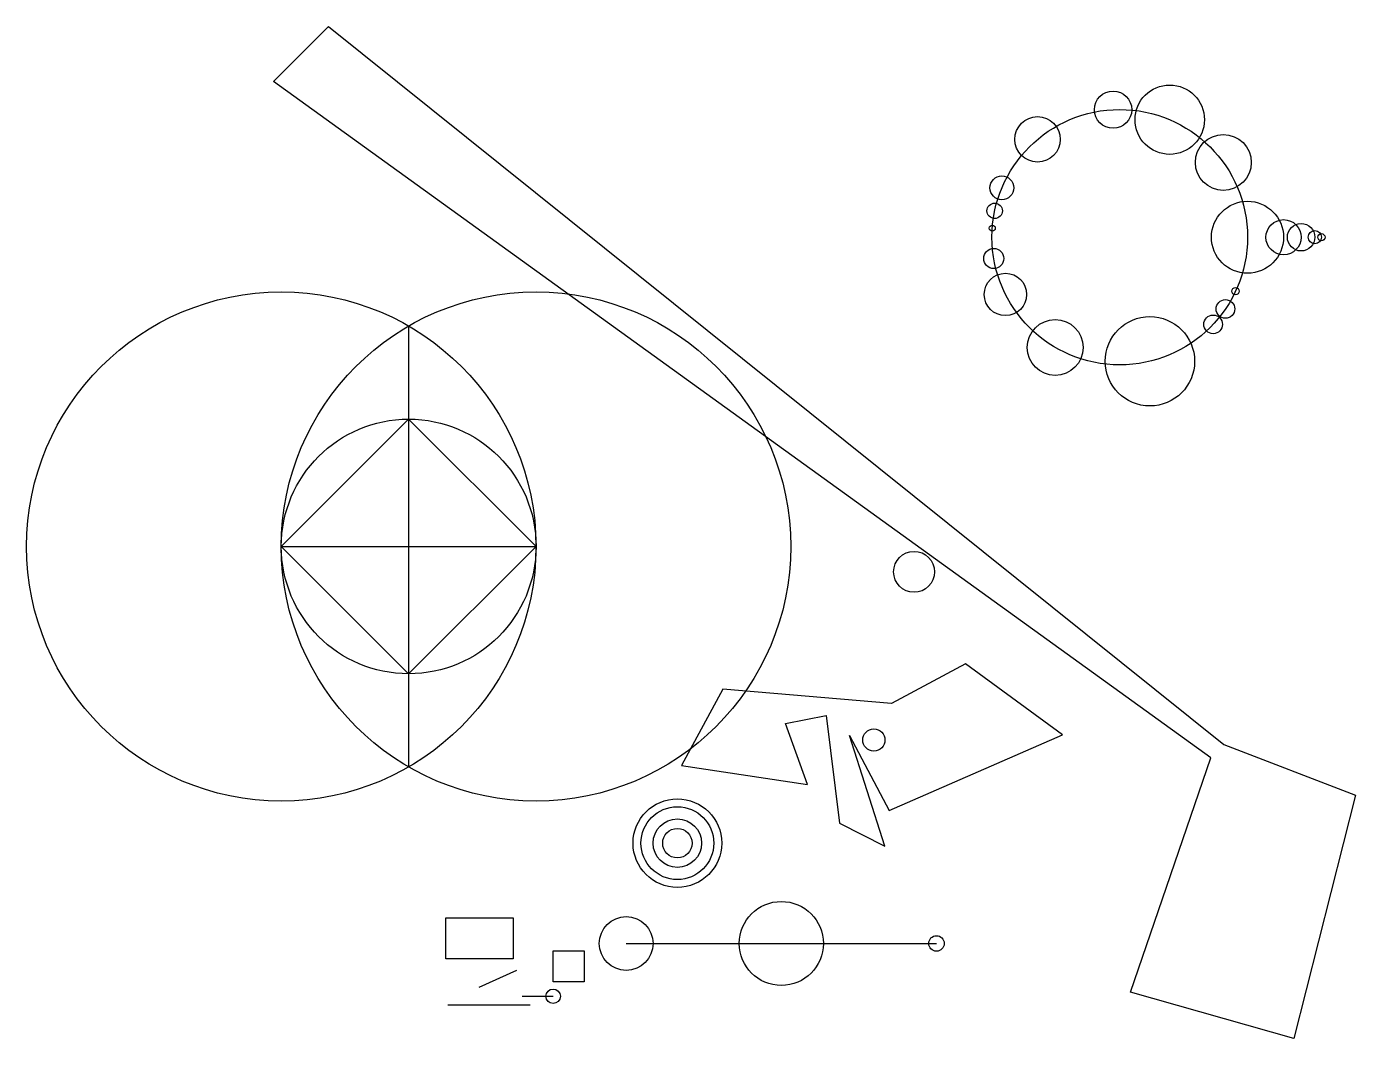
# Model space of a CAD drawing. Header units: millimetres. Extents: x -1156 to 3127, y -68 to 3195.
import ezdxf

# ---------------------------------------------------------------- set-up
doc = ezdxf.new("R2010")
doc.units = ezdxf.units.MM

msp = doc.modelspace()

# ---------------------------------------------------------------- linework, layer by layer
for p, q in [((75.6, 2229.4), (75.6, 807.5)), ((-334.9, 1518.5), (75.6, 1929)), ((75.6, 1929), (486.1, 1518.5)), ((-334.9, 1518.5), (486.1, 1518.5)), ((75.6, 1108), (-334.9, 1518.5)), ((486.1, 1518.5), (75.6, 1108)), ((776.8, 238.3), (1776.8, 238.3)), ((302.5, 97.2), (424.8, 152)), ((441.3, 68), (541.3, 68)), ((201.5, 40), (467.5, 40))]:
    msp.add_line(p, q)
for points in [[(2703.1, 880.1), (3127, 716.3), (2928.6, -67.9), (2402.5, 80.8), (2661, 836.5), (-360.2, 3018.1), (-183.2, 3195), (2703.1, 880.1)], [(1496, 908.6), (1623.8, 666.7), (2182.9, 911.6), (1870.3, 1139.9), (1631.3, 1012.2), (1088.6, 1058.8), (954.9, 812.4), (1360.7, 750.8), (1290.1, 947.6), (1420.8, 973.2), (1464.4, 626.1), (1610.2, 552.5), (1496, 908.6)]]:
    msp.add_lwpolyline(points)
for points in [[(195.7, 320.5), (412.1, 320.5), (412.1, 188.7), (195.7, 188.7)], [(541.6, 214.4), (641.6, 214.4), (641.6, 114.4), (541.6, 114.4)]]:
    msp.add_lwpolyline(points, close=True)
for centre, radius in [((2528.6, 2894.7), 111.8), ((2346, 2927), 60.1), ((2367.4, 2515.7), 411.8), ((2102.6, 2831.2), 73.3), ((2701.2, 2756.9), 90.1), ((1987.5, 2674.9), 38.3), ((1964.4, 2600.7), 24.8), ((2779.2, 2515.7), 116.1), ((2895.3, 2515.7), 56.6), ((1956.5, 2544.9), 9.71), ((2951.9, 2515.7), 44.3), ((2996.2, 2515.7), 21.3), ((3017.5, 2515.7), 11.6), ((1961.3, 2447.1), 32.4), ((1999.2, 2331.1), 68.2), ((-334.9, 1518.5), 820.9), ((486.1, 1518.5), 820.9), ((2708.1, 2284.4), 30.1), ((2740.6, 2341.7), 11.9), ((2159.5, 2160.2), 90.1), ((2464.7, 2115.6), 144), ((2668.4, 2234.7), 30.1), ((75.6, 1518.5), 410.5), ((1704.6, 1436.7), 66), ((1575, 894.4), 35.8), ((941.7, 561.8), 142.8), ((941.7, 561.8), 142.8), ((941.7, 561.8), 117.3), ((941.7, 561.8), 78), ((941.7, 561.8), 47.4), ((1276.8, 238.3), 135.5), ((776.8, 238.3), 86.7), ((1776.8, 238.3), 25), ((541.3, 68), 23.3)]:
    msp.add_circle(centre, radius)

doc.saveas('drawing.dxf')
